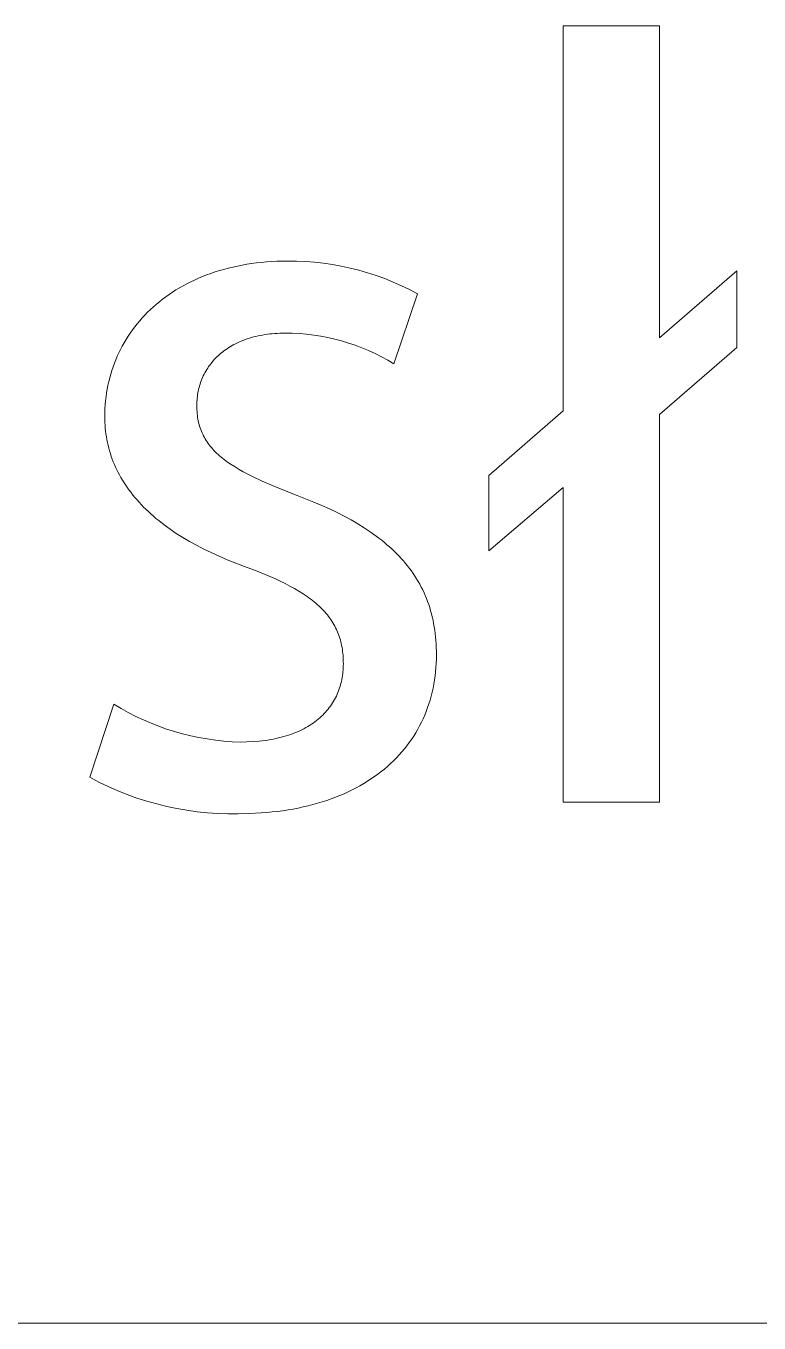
# Model space of a CAD drawing. Header units: millimetres. Extents: x 1434 to 4837, y 1889 to 4267.
# Drawn here: x 4192.65 to 4215.49, y 1889.49 to 1929.9 of the extents above; entities that cross this region are included whole.
import ezdxf

# ---------------------------------------------------------------- set-up
doc = ezdxf.new("R2010")
doc.units = ezdxf.units.MM
doc.header["$MEASUREMENT"] = 0
doc.layers.add('Domyślny', color=7, linetype='Continuous', true_color=0x000000)

msp = doc.modelspace()

# ---------------------------------------------------------------- linework, layer by layer
at = {"layer": 'Domyślny', "color": 18, "lineweight": 15, "true_color": 0x000000}
for p, q in [((4209.385, 1917.908), (4209.385, 1929.896)), ((4209.385, 1929.896), (4212.388, 1929.896)), ((4212.388, 1929.896), (4212.388, 1920.185)), ((4199.53, 1922.471), (4199.68, 1922.494)), ((4199.68, 1922.494), (4199.833, 1922.514)), ((4199.833, 1922.514), (4199.987, 1922.531)), ((4199.987, 1922.531), (4200.144, 1922.545)), ((4200.144, 1922.545), (4200.303, 1922.556)), ((4200.303, 1922.556), (4200.464, 1922.564)), ((4200.464, 1922.564), (4200.627, 1922.569)), ((4200.627, 1922.569), (4200.793, 1922.571)), ((4200.793, 1922.571), (4201.075, 1922.569)), ((4201.075, 1922.569), (4201.356, 1922.557)), ((4201.356, 1922.557), (4201.637, 1922.536)), ((4201.637, 1922.536), (4201.918, 1922.505)), ((4201.918, 1922.505), (4202.197, 1922.465)), ((4198.025, 1922.037), (4198.15, 1922.09)), ((4198.15, 1922.09), (4198.278, 1922.14)), ((4198.278, 1922.14), (4198.408, 1922.187)), ((4198.408, 1922.187), (4198.54, 1922.232)), ((4198.54, 1922.232), (4198.675, 1922.275)), ((4198.675, 1922.275), (4198.811, 1922.314)), ((4198.811, 1922.314), (4198.951, 1922.351)), ((4198.951, 1922.351), (4199.092, 1922.385)), ((4199.092, 1922.385), (4199.236, 1922.417)), ((4199.236, 1922.417), (4199.382, 1922.446)), ((4199.382, 1922.446), (4199.53, 1922.471)), ((4202.197, 1922.465), (4202.474, 1922.415)), ((4202.474, 1922.415), (4202.75, 1922.356)), ((4202.75, 1922.356), (4203.023, 1922.287)), ((4203.023, 1922.287), (4203.294, 1922.209)), ((4203.294, 1922.209), (4203.562, 1922.122)), ((4203.562, 1922.122), (4203.827, 1922.025)), ((4212.388, 1920.185), (4214.802, 1922.27)), ((4214.802, 1922.27), (4214.802, 1919.879)), ((4197.215, 1921.603), (4197.323, 1921.672)), ((4197.323, 1921.672), (4197.434, 1921.739)), ((4197.434, 1921.739), (4197.547, 1921.803)), ((4197.547, 1921.803), (4197.663, 1921.865)), ((4197.663, 1921.865), (4197.781, 1921.925)), ((4197.781, 1921.925), (4197.902, 1921.982)), ((4197.902, 1921.982), (4198.025, 1922.037)), ((4203.827, 1922.025), (4204.089, 1921.92)), ((4204.089, 1921.92), (4204.347, 1921.806)), ((4204.347, 1921.806), (4204.6, 1921.682)), ((4204.6, 1921.682), (4204.849, 1921.551)), ((4196.711, 1921.227), (4196.807, 1921.306)), ((4196.807, 1921.306), (4196.905, 1921.384)), ((4196.905, 1921.384), (4197.006, 1921.459)), ((4197.006, 1921.459), (4197.109, 1921.532)), ((4197.109, 1921.532), (4197.215, 1921.603)), ((4204.849, 1921.551), (4204.113, 1919.375)), ((4196.272, 1920.801), (4196.355, 1920.89)), ((4196.355, 1920.89), (4196.44, 1920.977)), ((4196.44, 1920.977), (4196.528, 1921.062)), ((4196.528, 1921.062), (4196.618, 1921.146)), ((4196.618, 1921.146), (4196.711, 1921.227)), ((4195.969, 1920.428), (4196.041, 1920.524)), ((4196.041, 1920.524), (4196.115, 1920.618)), ((4196.115, 1920.618), (4196.192, 1920.71)), ((4196.192, 1920.71), (4196.272, 1920.801)), ((4195.709, 1920.029), (4195.77, 1920.131)), ((4195.77, 1920.131), (4195.834, 1920.232)), ((4195.834, 1920.232), (4195.9, 1920.331)), ((4195.9, 1920.331), (4195.969, 1920.428)), ((4199.298, 1920.053), (4199.239, 1920.026)), ((4199.357, 1920.078), (4199.298, 1920.053)), ((4199.418, 1920.103), (4199.357, 1920.078)), ((4199.48, 1920.126), (4199.418, 1920.103)), ((4199.544, 1920.148), (4199.48, 1920.126)), ((4199.609, 1920.169), (4199.544, 1920.148)), ((4199.674, 1920.189), (4199.609, 1920.169)), ((4199.742, 1920.207), (4199.674, 1920.189)), ((4199.81, 1920.225), (4199.742, 1920.207)), ((4199.88, 1920.241), (4199.81, 1920.225)), ((4199.95, 1920.255), (4199.88, 1920.241)), ((4200.022, 1920.269), (4199.95, 1920.255)), ((4200.096, 1920.281), (4200.022, 1920.269)), ((4200.17, 1920.291), (4200.096, 1920.281)), ((4200.246, 1920.301), (4200.17, 1920.291)), ((4200.323, 1920.309), (4200.246, 1920.301)), ((4200.401, 1920.315), (4200.323, 1920.309)), ((4200.48, 1920.32), (4200.401, 1920.315)), ((4200.56, 1920.324), (4200.48, 1920.32)), ((4200.642, 1920.326), (4200.56, 1920.324)), ((4200.725, 1920.327), (4200.642, 1920.326)), ((4200.947, 1920.323), (4200.725, 1920.327)), ((4201.17, 1920.311), (4200.947, 1920.323)), ((4201.392, 1920.292), (4201.17, 1920.311)), ((4201.613, 1920.265), (4201.392, 1920.292)), ((4201.833, 1920.231), (4201.613, 1920.265)), ((4202.052, 1920.189), (4201.833, 1920.231)), ((4202.269, 1920.14), (4202.052, 1920.189)), ((4202.484, 1920.083), (4202.269, 1920.14)), ((4202.697, 1920.02), (4202.484, 1920.083)), ((4195.494, 1919.607), (4195.544, 1919.714)), ((4195.544, 1919.714), (4195.596, 1919.821)), ((4195.596, 1919.821), (4195.651, 1919.926)), ((4195.651, 1919.926), (4195.709, 1920.029)), ((4198.681, 1919.663), (4198.638, 1919.624)), ((4198.725, 1919.7), (4198.681, 1919.663)), ((4198.771, 1919.737), (4198.725, 1919.7)), ((4198.818, 1919.774), (4198.771, 1919.737)), ((4198.866, 1919.809), (4198.818, 1919.774)), ((4198.915, 1919.843), (4198.866, 1919.809)), ((4198.966, 1919.876), (4198.915, 1919.843)), ((4199.018, 1919.908), (4198.966, 1919.876)), ((4199.072, 1919.939), (4199.018, 1919.908)), ((4199.126, 1919.969), (4199.072, 1919.939)), ((4199.182, 1919.998), (4199.126, 1919.969)), ((4199.239, 1920.026), (4199.182, 1919.998)), ((4202.908, 1919.948), (4202.697, 1920.02)), ((4203.117, 1919.87), (4202.908, 1919.948)), ((4203.323, 1919.785), (4203.117, 1919.87)), ((4203.525, 1919.693), (4203.323, 1919.785)), ((4203.725, 1919.593), (4203.525, 1919.693)), ((4214.802, 1919.879), (4212.388, 1917.794)), ((4195.325, 1919.163), (4195.363, 1919.276)), ((4195.363, 1919.276), (4195.404, 1919.387)), ((4195.404, 1919.387), (4195.448, 1919.498)), ((4195.448, 1919.498), (4195.494, 1919.607)), ((4198.341, 1919.283), (4198.31, 1919.237)), ((4198.373, 1919.328), (4198.341, 1919.283)), ((4198.407, 1919.373), (4198.373, 1919.328)), ((4198.442, 1919.417), (4198.407, 1919.373)), ((4198.479, 1919.46), (4198.442, 1919.417)), ((4198.516, 1919.502), (4198.479, 1919.46)), ((4198.556, 1919.543), (4198.516, 1919.502)), ((4198.596, 1919.584), (4198.556, 1919.543)), ((4198.638, 1919.624), (4198.596, 1919.584)), ((4203.921, 1919.488), (4203.725, 1919.593)), ((4204.113, 1919.375), (4203.921, 1919.488)), ((4195.229, 1918.818), (4195.258, 1918.934)), ((4195.258, 1918.934), (4195.29, 1919.049)), ((4195.29, 1919.049), (4195.325, 1919.163)), ((4198.109, 1918.843), (4198.09, 1918.791)), ((4198.13, 1918.895), (4198.109, 1918.843)), ((4198.151, 1918.945), (4198.13, 1918.895)), ((4198.174, 1918.995), (4198.151, 1918.945)), ((4198.199, 1919.045), (4198.174, 1918.995)), ((4198.224, 1919.094), (4198.199, 1919.045)), ((4198.251, 1919.142), (4198.224, 1919.094)), ((4198.28, 1919.19), (4198.251, 1919.142)), ((4198.31, 1919.237), (4198.28, 1919.19)), ((4195.143, 1918.344), (4195.16, 1918.464)), ((4195.16, 1918.464), (4195.18, 1918.583)), ((4195.18, 1918.583), (4195.203, 1918.701)), ((4195.203, 1918.701), (4195.229, 1918.818)), ((4198.006, 1918.468), (4197.997, 1918.413)), ((4198.016, 1918.523), (4198.006, 1918.468)), ((4198.028, 1918.578), (4198.016, 1918.523)), ((4198.042, 1918.632), (4198.028, 1918.578)), ((4198.057, 1918.686), (4198.042, 1918.632)), ((4198.073, 1918.739), (4198.057, 1918.686)), ((4198.09, 1918.791), (4198.073, 1918.739)), ((4195.11, 1917.979), (4195.118, 1918.102)), ((4195.118, 1918.102), (4195.129, 1918.223)), ((4195.129, 1918.223), (4195.143, 1918.344)), ((4197.972, 1918.13), (4197.971, 1918.072)), ((4197.971, 1918.072), (4197.972, 1918.009)), ((4197.974, 1918.187), (4197.972, 1918.13)), ((4197.978, 1918.244), (4197.974, 1918.187)), ((4197.982, 1918.301), (4197.978, 1918.244)), ((4197.989, 1918.357), (4197.982, 1918.301)), ((4197.997, 1918.413), (4197.989, 1918.357)), ((4195.104, 1917.732), (4195.106, 1917.856)), ((4195.105, 1917.64), (4195.104, 1917.732)), ((4195.108, 1917.548), (4195.105, 1917.64)), ((4195.106, 1917.856), (4195.11, 1917.979)), ((4197.972, 1918.009), (4197.974, 1917.947)), ((4197.974, 1917.947), (4197.978, 1917.885)), ((4197.978, 1917.885), (4197.983, 1917.825)), ((4197.983, 1917.825), (4197.989, 1917.766)), ((4197.989, 1917.766), (4197.997, 1917.708)), ((4197.997, 1917.708), (4198.006, 1917.651)), ((4198.006, 1917.651), (4198.017, 1917.595)), ((4207.074, 1915.891), (4209.385, 1917.908)), ((4212.388, 1917.794), (4212.388, 1905.715)), ((4195.113, 1917.457), (4195.108, 1917.548)), ((4195.121, 1917.366), (4195.113, 1917.457)), ((4195.13, 1917.276), (4195.121, 1917.366)), ((4195.141, 1917.187), (4195.13, 1917.276)), ((4198.017, 1917.595), (4198.029, 1917.539)), ((4198.029, 1917.539), (4198.043, 1917.485)), ((4198.043, 1917.485), (4198.059, 1917.431)), ((4198.059, 1917.431), (4198.075, 1917.379)), ((4198.075, 1917.379), (4198.093, 1917.327)), ((4198.093, 1917.327), (4198.113, 1917.276)), ((4198.113, 1917.276), (4198.134, 1917.225)), ((4198.134, 1917.225), (4198.157, 1917.176)), ((4195.155, 1917.097), (4195.141, 1917.187)), ((4195.17, 1917.009), (4195.155, 1917.097)), ((4195.188, 1916.921), (4195.17, 1917.009)), ((4195.208, 1916.833), (4195.188, 1916.921)), ((4195.229, 1916.747), (4195.208, 1916.833)), ((4198.157, 1917.176), (4198.181, 1917.127)), ((4198.181, 1917.127), (4198.207, 1917.079)), ((4198.207, 1917.079), (4198.234, 1917.031)), ((4198.234, 1917.031), (4198.263, 1916.985)), ((4198.263, 1916.985), (4198.293, 1916.938)), ((4198.293, 1916.938), (4198.325, 1916.893)), ((4198.325, 1916.893), (4198.358, 1916.848)), ((4198.358, 1916.848), (4198.393, 1916.804)), ((4195.253, 1916.66), (4195.229, 1916.747)), ((4195.279, 1916.574), (4195.253, 1916.66)), ((4195.307, 1916.489), (4195.279, 1916.574)), ((4195.338, 1916.405), (4195.307, 1916.489)), ((4198.393, 1916.804), (4198.429, 1916.76)), ((4198.429, 1916.76), (4198.467, 1916.717)), ((4198.467, 1916.717), (4198.507, 1916.674)), ((4198.507, 1916.674), (4198.548, 1916.632)), ((4198.548, 1916.632), (4198.59, 1916.591)), ((4198.59, 1916.591), (4198.635, 1916.549)), ((4198.635, 1916.549), (4198.68, 1916.509)), ((4198.68, 1916.509), (4198.728, 1916.468)), ((4198.728, 1916.468), (4198.776, 1916.429)), ((4198.776, 1916.429), (4198.827, 1916.389)), ((4195.37, 1916.32), (4195.338, 1916.405)), ((4195.404, 1916.237), (4195.37, 1916.32)), ((4195.441, 1916.154), (4195.404, 1916.237)), ((4195.479, 1916.072), (4195.441, 1916.154)), ((4195.52, 1915.99), (4195.479, 1916.072)), ((4198.827, 1916.389), (4198.879, 1916.35)), ((4198.879, 1916.35), (4198.932, 1916.311)), ((4198.932, 1916.311), (4199.044, 1916.234)), ((4199.044, 1916.234), (4199.163, 1916.159)), ((4199.163, 1916.159), (4199.288, 1916.084)), ((4199.288, 1916.084), (4199.419, 1916.01)), ((4195.563, 1915.909), (4195.52, 1915.99)), ((4195.608, 1915.828), (4195.563, 1915.909)), ((4195.655, 1915.748), (4195.608, 1915.828)), ((4195.704, 1915.669), (4195.655, 1915.748)), ((4195.756, 1915.59), (4195.704, 1915.669)), ((4199.419, 1916.01), (4199.557, 1915.936)), ((4199.557, 1915.936), (4199.702, 1915.863)), ((4199.702, 1915.863), (4200.011, 1915.718)), ((4200.011, 1915.718), (4200.346, 1915.572)), ((4207.074, 1913.545), (4207.074, 1915.891)), ((4195.809, 1915.512), (4195.756, 1915.59)), ((4195.865, 1915.435), (4195.809, 1915.512)), ((4195.922, 1915.358), (4195.865, 1915.435)), ((4195.982, 1915.282), (4195.922, 1915.358)), ((4196.044, 1915.207), (4195.982, 1915.282)), ((4196.109, 1915.132), (4196.044, 1915.207)), ((4200.346, 1915.572), (4200.709, 1915.424)), ((4200.709, 1915.424), (4201.099, 1915.273)), ((4201.099, 1915.273), (4201.363, 1915.171)), ((4209.385, 1915.517), (4207.074, 1913.545)), ((4209.385, 1905.715), (4209.385, 1915.517)), ((4196.175, 1915.058), (4196.109, 1915.132)), ((4196.244, 1914.984), (4196.175, 1915.058)), ((4196.314, 1914.911), (4196.244, 1914.984)), ((4196.387, 1914.839), (4196.314, 1914.911)), ((4196.462, 1914.768), (4196.387, 1914.839)), ((4201.363, 1915.171), (4201.62, 1915.067)), ((4201.62, 1915.067), (4201.868, 1914.96)), ((4201.868, 1914.96), (4202.108, 1914.851)), ((4202.108, 1914.851), (4202.34, 1914.739)), ((4196.539, 1914.697), (4196.462, 1914.768)), ((4196.619, 1914.627), (4196.539, 1914.697)), ((4196.7, 1914.557), (4196.619, 1914.627)), ((4196.784, 1914.489), (4196.7, 1914.557)), ((4196.958, 1914.353), (4196.784, 1914.489)), ((4202.34, 1914.739), (4202.564, 1914.625)), ((4202.564, 1914.625), (4202.779, 1914.508)), ((4202.779, 1914.508), (4202.986, 1914.388)), ((4197.141, 1914.221), (4196.958, 1914.353)), ((4197.332, 1914.091), (4197.141, 1914.221)), ((4197.533, 1913.965), (4197.332, 1914.091)), ((4202.986, 1914.388), (4203.185, 1914.264)), ((4203.185, 1914.264), (4203.376, 1914.138)), ((4203.376, 1914.138), (4203.558, 1914.008)), ((4203.558, 1914.008), (4203.646, 1913.942)), ((4197.742, 1913.841), (4197.533, 1913.965)), ((4197.96, 1913.721), (4197.742, 1913.841)), ((4198.187, 1913.603), (4197.96, 1913.721)), ((4198.423, 1913.489), (4198.187, 1913.603)), ((4203.646, 1913.942), (4203.732, 1913.875)), ((4203.732, 1913.875), (4203.816, 1913.807)), ((4203.816, 1913.807), (4203.897, 1913.738)), ((4203.897, 1913.738), (4203.977, 1913.668)), ((4203.977, 1913.668), (4204.054, 1913.598)), ((4204.054, 1913.598), (4204.13, 1913.526)), ((4198.667, 1913.378), (4198.423, 1913.489)), ((4198.921, 1913.27), (4198.667, 1913.378)), ((4199.184, 1913.165), (4198.921, 1913.27)), ((4204.13, 1913.526), (4204.203, 1913.454)), ((4204.203, 1913.454), (4204.275, 1913.38)), ((4204.275, 1913.38), (4204.344, 1913.306)), ((4204.344, 1913.306), (4204.411, 1913.23)), ((4204.411, 1913.23), (4204.476, 1913.153)), ((4199.456, 1913.063), (4199.184, 1913.165)), ((4199.856, 1912.911), (4199.456, 1913.063)), ((4200.226, 1912.758), (4199.856, 1912.911)), ((4204.476, 1913.153), (4204.539, 1913.076)), ((4204.539, 1913.076), (4204.599, 1912.997)), ((4204.599, 1912.997), (4204.658, 1912.918)), ((4204.658, 1912.918), (4204.715, 1912.837)), ((4204.715, 1912.837), (4204.769, 1912.755)), ((4200.399, 1912.681), (4200.226, 1912.758)), ((4200.565, 1912.603), (4200.399, 1912.681)), ((4200.723, 1912.526), (4200.565, 1912.603)), ((4200.874, 1912.447), (4200.723, 1912.526)), ((4201.018, 1912.368), (4200.874, 1912.447)), ((4204.769, 1912.755), (4204.821, 1912.672)), ((4204.821, 1912.672), (4204.872, 1912.588)), ((4204.872, 1912.588), (4204.92, 1912.503)), ((4204.92, 1912.503), (4204.966, 1912.416)), ((4204.966, 1912.416), (4205.009, 1912.329)), ((4201.155, 1912.287), (4201.018, 1912.368)), ((4201.284, 1912.206), (4201.155, 1912.287)), ((4201.407, 1912.123), (4201.284, 1912.206)), ((4201.466, 1912.082), (4201.407, 1912.123)), ((4201.523, 1912.039), (4201.466, 1912.082)), ((4201.578, 1911.997), (4201.523, 1912.039)), ((4201.632, 1911.954), (4201.578, 1911.997)), ((4205.009, 1912.329), (4205.051, 1912.24)), ((4205.051, 1912.24), (4205.091, 1912.15)), ((4205.091, 1912.15), (4205.128, 1912.059)), ((4205.128, 1912.059), (4205.164, 1911.966)), ((4201.684, 1911.911), (4201.632, 1911.954)), ((4201.734, 1911.867), (4201.684, 1911.911)), ((4201.783, 1911.823), (4201.734, 1911.867)), ((4201.83, 1911.779), (4201.783, 1911.823)), ((4201.875, 1911.734), (4201.83, 1911.779)), ((4201.919, 1911.688), (4201.875, 1911.734)), ((4201.961, 1911.642), (4201.919, 1911.688)), ((4202.001, 1911.596), (4201.961, 1911.642)), ((4202.04, 1911.549), (4202.001, 1911.596)), ((4205.164, 1911.966), (4205.197, 1911.873)), ((4205.197, 1911.873), (4205.228, 1911.778)), ((4205.228, 1911.778), (4205.257, 1911.682)), ((4205.257, 1911.682), (4205.284, 1911.584)), ((4205.284, 1911.584), (4205.308, 1911.486)), ((4202.078, 1911.501), (4202.04, 1911.549)), ((4202.114, 1911.453), (4202.078, 1911.501)), ((4202.148, 1911.405), (4202.114, 1911.453)), ((4202.181, 1911.355), (4202.148, 1911.405)), ((4202.212, 1911.306), (4202.181, 1911.355)), ((4202.242, 1911.255), (4202.212, 1911.306)), ((4202.27, 1911.204), (4202.242, 1911.255)), ((4202.297, 1911.152), (4202.27, 1911.204)), ((4205.308, 1911.486), (4205.331, 1911.386)), ((4205.331, 1911.386), (4205.351, 1911.284)), ((4205.351, 1911.284), (4205.37, 1911.182)), ((4205.37, 1911.182), (4205.386, 1911.078)), ((4202.322, 1911.1), (4202.297, 1911.152)), ((4202.346, 1911.047), (4202.322, 1911.1)), ((4202.368, 1910.993), (4202.346, 1911.047)), ((4202.389, 1910.939), (4202.368, 1910.993)), ((4202.409, 1910.884), (4202.389, 1910.939)), ((4202.427, 1910.828), (4202.409, 1910.884)), ((4202.444, 1910.771), (4202.427, 1910.828)), ((4202.459, 1910.714), (4202.444, 1910.771)), ((4205.386, 1911.078), (4205.4, 1910.972)), ((4205.4, 1910.972), (4205.412, 1910.865)), ((4205.412, 1910.865), (4205.421, 1910.757)), ((4202.473, 1910.656), (4202.459, 1910.714)), ((4202.485, 1910.596), (4202.473, 1910.656)), ((4202.496, 1910.537), (4202.485, 1910.596)), ((4202.506, 1910.476), (4202.496, 1910.537)), ((4202.515, 1910.414), (4202.506, 1910.476)), ((4202.522, 1910.352), (4202.515, 1910.414)), ((4205.421, 1910.757), (4205.429, 1910.647)), ((4205.429, 1910.647), (4205.434, 1910.536)), ((4205.434, 1910.536), (4205.438, 1910.424)), ((4205.438, 1910.424), (4205.439, 1910.31)), ((4202.528, 1910.289), (4202.522, 1910.352)), ((4202.532, 1910.225), (4202.528, 1910.289)), ((4202.535, 1910.159), (4202.532, 1910.225)), ((4202.537, 1910.093), (4202.535, 1910.159)), ((4202.535, 1909.901), (4202.537, 1909.963)), ((4202.538, 1910.026), (4202.537, 1910.093)), ((4202.537, 1909.963), (4202.538, 1910.026)), ((4205.432, 1910.041), (4205.424, 1909.909)), ((4205.437, 1910.175), (4205.432, 1910.041)), ((4205.439, 1910.31), (4205.437, 1910.175)), ((4202.49, 1909.535), (4202.501, 1909.594)), ((4202.501, 1909.594), (4202.511, 1909.655)), ((4202.511, 1909.655), (4202.519, 1909.716)), ((4202.519, 1909.716), (4202.526, 1909.777)), ((4202.526, 1909.777), (4202.531, 1909.839)), ((4202.531, 1909.839), (4202.535, 1909.901)), ((4205.397, 1909.648), (4205.379, 1909.52)), ((4205.412, 1909.778), (4205.397, 1909.648)), ((4205.424, 1909.909), (4205.412, 1909.778)), ((4202.368, 1909.132), (4202.39, 1909.188)), ((4202.39, 1909.188), (4202.41, 1909.244)), ((4202.41, 1909.244), (4202.429, 1909.301)), ((4202.429, 1909.301), (4202.447, 1909.358)), ((4202.447, 1909.358), (4202.462, 1909.417)), ((4202.462, 1909.417), (4202.477, 1909.475)), ((4202.477, 1909.475), (4202.49, 1909.535)), ((4205.306, 1909.143), (4205.275, 1909.021)), ((4205.334, 1909.267), (4205.306, 1909.143)), ((4205.358, 1909.393), (4205.334, 1909.267)), ((4205.379, 1909.52), (4205.358, 1909.393)), ((4194.64, 1906.491), (4195.388, 1908.769)), ((4195.388, 1908.769), (4195.611, 1908.635)), ((4202.136, 1908.712), (4202.17, 1908.762)), ((4202.17, 1908.762), (4202.203, 1908.812)), ((4202.203, 1908.812), (4202.234, 1908.864)), ((4202.234, 1908.864), (4202.264, 1908.916)), ((4202.264, 1908.916), (4202.292, 1908.969)), ((4202.292, 1908.969), (4202.319, 1909.023)), ((4202.319, 1909.023), (4202.344, 1909.077)), ((4202.344, 1909.077), (4202.368, 1909.132)), ((4205.204, 1908.78), (4205.163, 1908.662)), ((4205.241, 1908.899), (4205.204, 1908.78)), ((4205.275, 1909.021), (4205.241, 1908.899)), ((4195.611, 1908.635), (4195.838, 1908.509)), ((4195.838, 1908.509), (4196.07, 1908.39)), ((4196.07, 1908.39), (4196.306, 1908.279)), ((4201.754, 1908.303), (4201.803, 1908.344)), ((4201.803, 1908.344), (4201.85, 1908.387)), ((4201.85, 1908.387), (4201.896, 1908.431)), ((4201.896, 1908.431), (4201.94, 1908.476)), ((4201.94, 1908.476), (4201.982, 1908.521)), ((4201.982, 1908.521), (4202.023, 1908.568)), ((4202.023, 1908.568), (4202.062, 1908.615)), ((4202.062, 1908.615), (4202.1, 1908.663)), ((4202.1, 1908.663), (4202.136, 1908.712)), ((4205.073, 1908.43), (4205.023, 1908.317)), ((4205.12, 1908.545), (4205.073, 1908.43)), ((4205.163, 1908.662), (4205.12, 1908.545)), ((4196.306, 1908.279), (4196.545, 1908.176)), ((4196.545, 1908.176), (4196.787, 1908.081)), ((4196.787, 1908.081), (4197.032, 1907.995)), ((4197.032, 1907.995), (4197.28, 1907.916)), ((4201.112, 1907.912), (4201.178, 1907.942)), ((4201.178, 1907.942), (4201.243, 1907.973)), ((4201.243, 1907.973), (4201.307, 1908.005)), ((4201.307, 1908.005), (4201.368, 1908.039)), ((4201.368, 1908.039), (4201.428, 1908.073)), ((4201.428, 1908.073), (4201.487, 1908.109)), ((4201.487, 1908.109), (4201.543, 1908.146)), ((4201.543, 1908.146), (4201.599, 1908.183)), ((4201.599, 1908.183), (4201.652, 1908.222)), ((4201.652, 1908.222), (4201.704, 1908.262)), ((4201.704, 1908.262), (4201.754, 1908.303)), ((4204.856, 1907.987), (4204.794, 1907.881)), ((4204.915, 1908.095), (4204.856, 1907.987)), ((4204.971, 1908.205), (4204.915, 1908.095)), ((4205.023, 1908.317), (4204.971, 1908.205)), ((4197.28, 1907.916), (4197.531, 1907.846)), ((4197.531, 1907.846), (4197.784, 1907.784)), ((4197.784, 1907.784), (4198.039, 1907.73)), ((4198.039, 1907.73), (4198.295, 1907.685)), ((4198.295, 1907.685), (4198.553, 1907.648)), ((4198.553, 1907.648), (4198.811, 1907.62)), ((4198.811, 1907.62), (4199.071, 1907.601)), ((4199.071, 1907.601), (4199.331, 1907.59)), ((4199.331, 1907.59), (4199.533, 1907.593)), ((4199.533, 1907.593), (4199.727, 1907.603)), ((4199.727, 1907.603), (4199.915, 1907.618)), ((4199.915, 1907.618), (4200.007, 1907.628)), ((4200.007, 1907.628), (4200.097, 1907.64)), ((4200.097, 1907.64), (4200.185, 1907.652)), ((4200.185, 1907.652), (4200.271, 1907.667)), ((4200.271, 1907.667), (4200.356, 1907.682)), ((4200.356, 1907.682), (4200.439, 1907.699)), ((4200.439, 1907.699), (4200.52, 1907.718)), ((4200.52, 1907.718), (4200.6, 1907.738)), ((4200.6, 1907.738), (4200.678, 1907.759)), ((4200.678, 1907.759), (4200.755, 1907.781)), ((4200.755, 1907.781), (4200.829, 1907.805)), ((4200.829, 1907.805), (4200.902, 1907.83)), ((4200.902, 1907.83), (4200.974, 1907.856)), ((4200.974, 1907.856), (4201.044, 1907.884)), ((4201.044, 1907.884), (4201.112, 1907.912)), ((4204.589, 1907.572), (4204.515, 1907.473)), ((4204.661, 1907.673), (4204.589, 1907.572)), ((4204.729, 1907.776), (4204.661, 1907.673)), ((4204.794, 1907.881), (4204.729, 1907.776)), ((4204.275, 1907.187), (4204.189, 1907.096)), ((4204.358, 1907.28), (4204.275, 1907.187)), ((4204.438, 1907.376), (4204.358, 1907.28)), ((4204.515, 1907.473), (4204.438, 1907.376)), ((4203.817, 1906.75), (4203.716, 1906.669)), ((4203.914, 1906.833), (4203.817, 1906.75)), ((4204.009, 1906.919), (4203.914, 1906.833)), ((4204.101, 1907.006), (4204.009, 1906.919)), ((4204.189, 1907.096), (4204.101, 1907.006)), ((4194.924, 1906.342), (4194.64, 1906.491)), ((4195.213, 1906.202), (4194.924, 1906.342)), ((4203.287, 1906.366), (4203.172, 1906.296)), ((4203.398, 1906.439), (4203.287, 1906.366)), ((4203.507, 1906.513), (4203.398, 1906.439)), ((4203.613, 1906.59), (4203.507, 1906.513)), ((4203.716, 1906.669), (4203.613, 1906.59)), ((4195.507, 1906.073), (4195.213, 1906.202)), ((4195.805, 1905.954), (4195.507, 1906.073)), ((4196.107, 1905.846), (4195.805, 1905.954)), ((4202.428, 1905.924), (4202.294, 1905.871)), ((4202.559, 1905.98), (4202.428, 1905.924)), ((4202.687, 1906.039), (4202.559, 1905.98)), ((4202.812, 1906.1), (4202.687, 1906.039)), ((4202.935, 1906.163), (4202.812, 1906.1)), ((4203.055, 1906.228), (4202.935, 1906.163)), ((4203.172, 1906.296), (4203.055, 1906.228)), ((4196.413, 1905.748), (4196.107, 1905.846)), ((4196.721, 1905.661), (4196.413, 1905.748)), ((4197.033, 1905.584), (4196.721, 1905.661)), ((4197.347, 1905.519), (4197.033, 1905.584)), ((4197.664, 1905.464), (4197.347, 1905.519)), ((4201.13, 1905.534), (4200.973, 1905.504)), ((4201.285, 1905.567), (4201.13, 1905.534)), ((4201.437, 1905.603), (4201.285, 1905.567)), ((4201.586, 1905.641), (4201.437, 1905.603)), ((4201.733, 1905.682), (4201.586, 1905.641)), ((4201.877, 1905.725), (4201.733, 1905.682)), ((4202.019, 1905.771), (4201.877, 1905.725)), ((4202.158, 1905.82), (4202.019, 1905.771)), ((4202.294, 1905.871), (4202.158, 1905.82)), ((4212.388, 1905.715), (4209.385, 1905.715)), ((4197.982, 1905.421), (4197.664, 1905.464)), ((4198.301, 1905.388), (4197.982, 1905.421)), ((4198.621, 1905.367), (4198.301, 1905.388)), ((4198.942, 1905.357), (4198.621, 1905.367)), ((4199.263, 1905.358), (4198.942, 1905.357)), ((4199.625, 1905.364), (4199.263, 1905.358)), ((4199.977, 1905.382), (4199.625, 1905.364)), ((4200.149, 1905.395), (4199.977, 1905.382)), ((4200.319, 1905.411), (4200.149, 1905.395)), ((4200.486, 1905.43), (4200.319, 1905.411)), ((4200.651, 1905.452), (4200.486, 1905.43)), ((4200.813, 1905.477), (4200.651, 1905.452)), ((4200.973, 1905.504), (4200.813, 1905.477)), ((4834.107, 1889.491), (1434.42, 1889.491)), ((4834.107, 1889.491), (3551.346, 1889.491))]:
    msp.add_line(p, q, dxfattribs=at)

doc.saveas('drawing.dxf')
